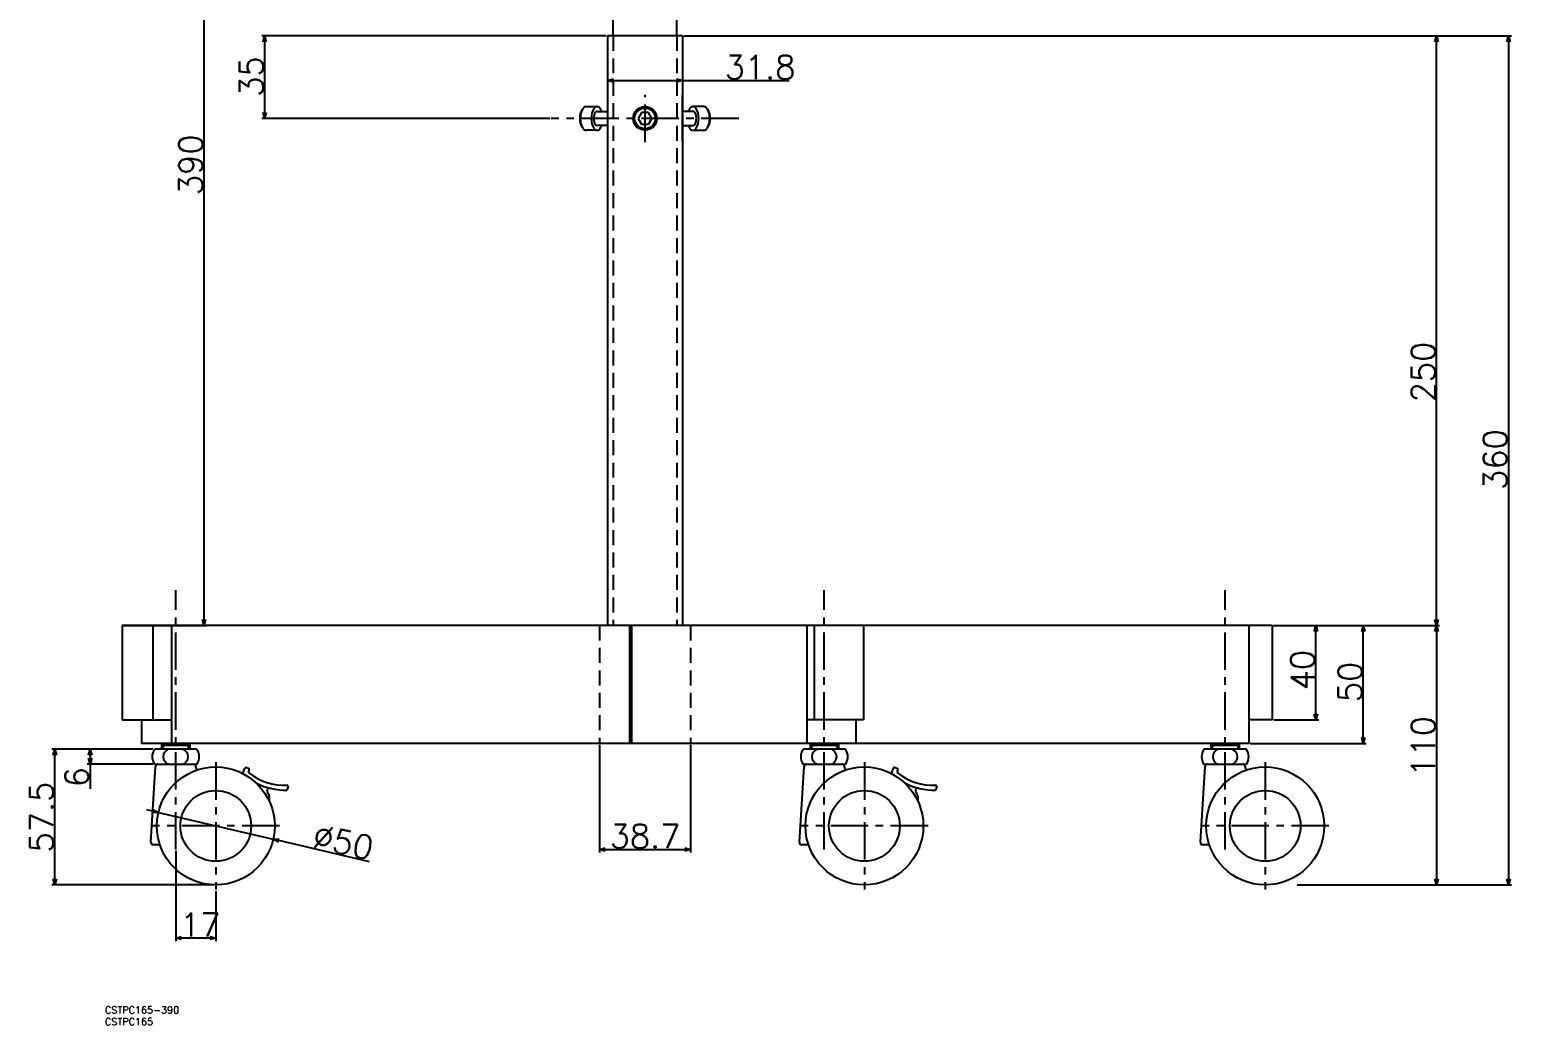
# Model space of a CAD drawing. Extents: x -32 to 1376, y -8 to 1247.
# Drawn here: x -32 to 598, y -8 to 414 of the extents above; entities that cross this region are included whole.
import ezdxf

# ---------------------------------------------------------------- set-up
doc = ezdxf.new("R2010")
doc.units = 0
doc.header["$LTSCALE"] = 0.5
doc.header["$PDMODE"] = 35
doc.linetypes.add('CENTER', pattern=[50.8, 31.75, -6.35, 6.35, -6.35])
doc.linetypes.add('DASHED', pattern=[19.05, 12.7, -6.35])
doc.layers.get('0').update_dxf_attribs({"linetype": 'CONTINUOUS'})
doc.layers.get('DEFPOINTS').update_dxf_attribs({"linetype": 'CONTINUOUS'})
doc.layers.add('CENTER', color=1, linetype='CENTER')
doc.layers.add('後で消してね', color=7, linetype='CONTINUOUS')
doc.styles.get("Standard").update_dxf_attribs({"font": 'txt.shx', "height": 10, "bigfont": 'bigfont.shx'})
doc.dimstyles.get("Standard").update_dxf_attribs({"dimtxt": 10, "dimasz": 5, "dimexe": 5, "dimexo": 5, "dimgap": 5, "dimtad": 2, "dimblk": 'OPEN30', "dimcen": 10, "dimazin": 3, "dimtfac": 1, "dimtmove": 0, "dimatfit": 3})

# ---------------------------------------------------------------- blocks, each defined once
blk = doc.blocks.new('*U95')
at = {"color": 7, "linetype": 'CONTINUOUS'}
blk.add_text('CSTPC165-390', height=3, dxfattribs=at).set_placement((0, -3))
blk = doc.blocks.new('*U96')
at = {"color": 7, "linetype": 'CONTINUOUS'}
blk.add_text('CSTPC165', height=3, dxfattribs=at).set_placement((0, -8))
blk = doc.blocks.new('_OPEN30')
at = {"color": 0, "linetype": 'BYBLOCK'}
for p, q in [((-1, 0.27), (0, 0)), ((0, 0), (-1, -0.27)), ((0, 0), (-1, 0))]:
    blk.add_line(p, q, dxfattribs=at)
blk = doc.blocks.new('*U105')
at = {"layer": '後で消してね', "color": 137, "linetype": 'CONTINUOUS'}
blk.add_text('31.8', height=10, dxfattribs=at).set_placement((262.8, 393.24))
blk = doc.blocks.new('*D68')
at = {"layer": 'DEFPOINTS', "color": 0, "linetype": 'CONTINUOUS'}
for p in [(213.12, 411.55), (244.92, 411.55), (213.12, 392.62)]:
    blk.add_point(p, dxfattribs=at)
at = {"layer": '後で消してね', "color": 137, "linetype": 'CONTINUOUS'}
for p, q in [((213.12, 410.92), (213.12, 391.37)), ((244.92, 410.92), (244.92, 391.37)), ((215.62, 392.62), (242.42, 392.62)), ((244.92, 392.62), (290.09, 392.62))]:
    blk.add_line(p, q, dxfattribs=at)
at = {"color": 7, "linetype": 'CONTINUOUS'}
blk.add_blockref('*U105', (0, 0), dxfattribs=at)
at = {"layer": '後で消してね', "color": 137, "linetype": 'CONTINUOUS', "xscale": 2.5, "yscale": 2.5, "zscale": 2.5, "rotation": 180}
blk.add_blockref('_OPEN30', (213.12, 392.62), dxfattribs=at)
at = {"layer": '後で消してね', "color": 137, "linetype": 'CONTINUOUS', "xscale": 2.5, "yscale": 2.5, "zscale": 2.5}
blk.add_blockref('_OPEN30', (244.92, 392.62), dxfattribs=at)
blk = doc.blocks.new('*U108')
at = {"layer": '後で消してね', "color": 137, "linetype": 'CONTINUOUS'}
blk.add_text('250', height=10, rotation=90, dxfattribs=at).set_placement((564.02, 256.18))
blk = doc.blocks.new('*D10')
at = {"layer": 'DEFPOINTS', "color": 0, "linetype": 'CONTINUOUS'}
for p in [(244.92, 411.55), (564.64, 411.55), (494.92, 161.55)]:
    blk.add_point(p, dxfattribs=at)
at = {"layer": '後で消してね', "color": 137, "linetype": 'CONTINUOUS'}
for p, q in [((245.54, 411.55), (565.89, 411.55)), ((564.64, 164.05), (564.64, 409.05)), ((495.54, 161.55), (565.89, 161.55))]:
    blk.add_line(p, q, dxfattribs=at)
at = {"color": 7, "linetype": 'CONTINUOUS'}
blk.add_blockref('*U108', (0, 0), dxfattribs=at)
at = {"layer": '後で消してね', "color": 137, "linetype": 'CONTINUOUS', "xscale": 2.5, "yscale": 2.5, "zscale": 2.5}
for p, rotation in [((564.64, 411.55), 90), ((564.64, 161.55), 270)]:
    blk.add_blockref('_OPEN30', p, dxfattribs=dict(at, rotation=rotation))
blk = doc.blocks.new('*U109')
at = {"layer": '後で消してね', "color": 137, "linetype": 'CONTINUOUS'}
blk.add_text('35', height=10, rotation=90, dxfattribs=at).set_placement((67.1, 385.72))
blk = doc.blocks.new('*D69')
at = {"layer": 'DEFPOINTS', "color": 0, "linetype": 'CONTINUOUS'}
for p in [(213.12, 411.55), (67.73, 376.55), (189.3, 376.55)]:
    blk.add_point(p, dxfattribs=at)
at = {"layer": '後で消してね', "color": 137, "linetype": 'CONTINUOUS'}
for p, q in [((212.49, 411.55), (66.48, 411.55)), ((67.73, 409.05), (67.73, 379.05)), ((188.67, 376.55), (66.48, 376.55))]:
    blk.add_line(p, q, dxfattribs=at)
at = {"color": 7, "linetype": 'CONTINUOUS'}
blk.add_blockref('*U109', (0, 0), dxfattribs=at)
at = {"layer": '後で消してね', "color": 137, "linetype": 'CONTINUOUS', "xscale": 2.5, "yscale": 2.5, "zscale": 2.5}
for p, rotation in [((67.73, 411.55), 90), ((67.73, 376.55), 270)]:
    blk.add_blockref('_OPEN30', p, dxfattribs=dict(at, rotation=rotation))
blk = doc.blocks.new('*U174')
at = {"layer": '後で消してね', "color": 137, "linetype": 'CONTINUOUS'}
blk.add_text('110', height=10, rotation=90, dxfattribs=at).set_placement((564.02, 97.38))
blk = doc.blocks.new('*D76')
at = {"layer": 'DEFPOINTS', "color": 0, "linetype": 'CONTINUOUS'}
for p in [(494.92, 161.55), (505.02, 51.55), (564.64, 51.55)]:
    blk.add_point(p, dxfattribs=at)
at = {"layer": '後で消してね', "color": 137, "linetype": 'CONTINUOUS'}
for p, q in [((495.54, 161.55), (565.89, 161.55)), ((564.64, 159.05), (564.64, 54.05)), ((505.64, 51.55), (565.89, 51.55))]:
    blk.add_line(p, q, dxfattribs=at)
at = {"color": 7, "linetype": 'CONTINUOUS'}
blk.add_blockref('*U174', (0, 0), dxfattribs=at)
at = {"layer": '後で消してね', "color": 137, "linetype": 'CONTINUOUS', "xscale": 2.5, "yscale": 2.5, "zscale": 2.5}
for p, rotation in [((564.64, 161.55), 90), ((564.64, 51.55), 270)]:
    blk.add_blockref('_OPEN30', p, dxfattribs=dict(at, rotation=rotation))
blk = doc.blocks.new('*U118')
at = {"layer": '後で消してね', "color": 137, "linetype": 'CONTINUOUS'}
blk.add_text('360', height=10, rotation=90, dxfattribs=at).set_placement((594.53, 219.05))
blk = doc.blocks.new('*D77')
at = {"layer": 'DEFPOINTS', "color": 0, "linetype": 'CONTINUOUS'}
for p in [(244.92, 411.55), (505.02, 51.55), (595.15, 51.55)]:
    blk.add_point(p, dxfattribs=at)
at = {"layer": '後で消してね', "color": 137, "linetype": 'CONTINUOUS'}
for p, q in [((245.54, 411.55), (596.4, 411.55)), ((595.15, 409.05), (595.15, 54.05)), ((505.64, 51.55), (596.4, 51.55))]:
    blk.add_line(p, q, dxfattribs=at)
at = {"color": 7, "linetype": 'CONTINUOUS'}
blk.add_blockref('*U118', (0, 0), dxfattribs=at)
at = {"layer": '後で消してね', "color": 137, "linetype": 'CONTINUOUS', "xscale": 2.5, "yscale": 2.5, "zscale": 2.5}
for p, rotation in [((595.15, 411.55), 90), ((595.15, 51.55), 270)]:
    blk.add_blockref('_OPEN30', p, dxfattribs=dict(at, rotation=rotation))
blk = doc.blocks.new('*U120')
at = {"layer": '後で消してね', "color": 137, "linetype": 'CONTINUOUS'}
blk.add_text('390', height=10, rotation=90, dxfattribs=at).set_placement((41.36, 344.05))
blk = doc.blocks.new('*D15')
at = {"layer": 'DEFPOINTS', "color": 0, "linetype": 'CONTINUOUS'}
for p in [(149.72, 551.55), (7.35, 161.55), (41.98, 161.55)]:
    blk.add_point(p, dxfattribs=at)
at = {"layer": '後で消してね', "color": 137, "linetype": 'CONTINUOUS'}
for p, q in [((149.09, 551.55), (40.73, 551.55)), ((41.98, 549.05), (41.98, 164.05)), ((7.98, 161.55), (43.23, 161.55))]:
    blk.add_line(p, q, dxfattribs=at)
at = {"color": 7, "linetype": 'CONTINUOUS'}
blk.add_blockref('*U120', (0, 0), dxfattribs=at)
at = {"layer": '後で消してね', "color": 137, "linetype": 'CONTINUOUS', "xscale": 2.5, "yscale": 2.5, "zscale": 2.5}
for p, rotation in [((41.98, 551.55), 90), ((41.98, 161.55), 270)]:
    blk.add_blockref('_OPEN30', p, dxfattribs=dict(at, rotation=rotation))
blk = doc.blocks.new('*U121')
at = {"layer": '後で消してね', "color": 137, "linetype": 'CONTINUOUS'}
blk.add_text('40', height=10, rotation=90, dxfattribs=at).set_placement((512.88, 134.05))
blk = doc.blocks.new('*D79')
at = {"layer": 'DEFPOINTS', "color": 0, "linetype": 'CONTINUOUS'}
for p in [(495.02, 161.55), (513.51, 161.55), (495.02, 121.55)]:
    blk.add_point(p, dxfattribs=at)
at = {"layer": '後で消してね', "color": 137, "linetype": 'CONTINUOUS'}
for p, q in [((495.64, 161.55), (514.76, 161.55)), ((513.51, 124.05), (513.51, 159.05)), ((495.64, 121.55), (514.76, 121.55))]:
    blk.add_line(p, q, dxfattribs=at)
at = {"color": 7, "linetype": 'CONTINUOUS'}
blk.add_blockref('*U121', (0, 0), dxfattribs=at)
at = {"layer": '後で消してね', "color": 137, "linetype": 'CONTINUOUS', "xscale": 2.5, "yscale": 2.5, "zscale": 2.5}
for p, rotation in [((513.51, 161.55), 90), ((513.51, 121.55), 270)]:
    blk.add_blockref('_OPEN30', p, dxfattribs=dict(at, rotation=rotation))
blk = doc.blocks.new('*U122')
at = {"layer": '後で消してね', "color": 137, "linetype": 'CONTINUOUS'}
blk.add_text('38.7', height=10, dxfattribs=at).set_placement((214.02, 67.17))
blk = doc.blocks.new('*D16')
at = {"layer": 'DEFPOINTS', "color": 0, "linetype": 'CONTINUOUS'}
for p in [(209.67, 111.55), (248.37, 111.55), (248.37, 66.55)]:
    blk.add_point(p, dxfattribs=at)
at = {"layer": '後で消してね', "color": 137, "linetype": 'CONTINUOUS'}
for p, q in [((209.67, 110.92), (209.67, 65.3)), ((248.37, 110.92), (248.37, 65.3)), ((212.17, 66.55), (245.87, 66.55))]:
    blk.add_line(p, q, dxfattribs=at)
at = {"color": 7, "linetype": 'CONTINUOUS'}
blk.add_blockref('*U122', (0, 0), dxfattribs=at)
at = {"layer": '後で消してね', "color": 137, "linetype": 'CONTINUOUS', "xscale": 2.5, "yscale": 2.5, "zscale": 2.5, "rotation": 180}
blk.add_blockref('_OPEN30', (209.67, 66.55), dxfattribs=at)
at = {"layer": '後で消してね', "color": 137, "linetype": 'CONTINUOUS', "xscale": 2.5, "yscale": 2.5, "zscale": 2.5}
blk.add_blockref('_OPEN30', (248.37, 66.55), dxfattribs=at)
blk = doc.blocks.new('*U123')
at = {"layer": '後で消してね', "color": 137, "linetype": 'CONTINUOUS'}
blk.add_text('50', height=10, rotation=90, dxfattribs=at).set_placement((532.98, 129.05))
blk = doc.blocks.new('*D80')
at = {"layer": 'DEFPOINTS', "color": 0, "linetype": 'CONTINUOUS'}
for p in [(495.02, 161.55), (533.6, 161.55), (485.02, 111.55)]:
    blk.add_point(p, dxfattribs=at)
at = {"layer": '後で消してね', "color": 137, "linetype": 'CONTINUOUS'}
for p, q in [((495.64, 161.55), (534.85, 161.55)), ((533.6, 114.05), (533.6, 159.05)), ((485.64, 111.55), (534.85, 111.55))]:
    blk.add_line(p, q, dxfattribs=at)
at = {"color": 7, "linetype": 'CONTINUOUS'}
blk.add_blockref('*U123', (0, 0), dxfattribs=at)
at = {"layer": '後で消してね', "color": 137, "linetype": 'CONTINUOUS', "xscale": 2.5, "yscale": 2.5, "zscale": 2.5}
for p, rotation in [((533.6, 161.55), 90), ((533.6, 111.55), 270)]:
    blk.add_blockref('_OPEN30', p, dxfattribs=dict(at, rotation=rotation))
blk = doc.blocks.new('*U177')
at = {"layer": '後で消してね', "color": 137, "linetype": 'CONTINUOUS'}
blk.add_text('∅50', height=10, rotation=346.88945, dxfattribs=at).set_placement((87.41, 67.78))
blk = doc.blocks.new('*D86')
at = {"layer": 'DEFPOINTS', "color": 0, "linetype": 'CONTINUOUS'}
for p in [(22.65, 82.22), (71.35, 70.88)]:
    blk.add_point(p, dxfattribs=at)
at = {"layer": '後で消してね', "color": 137, "linetype": 'CONTINUOUS'}
for p, q in [((20.22, 82.79), (17.78, 83.35)), ((22.65, 82.22), (71.35, 70.88)), ((112.22, 61.36), (73.78, 70.31))]:
    blk.add_line(p, q, dxfattribs=at)
at = {"color": 7, "linetype": 'CONTINUOUS'}
blk.add_blockref('*U177', (0, 0), dxfattribs=at)
at = {"layer": '後で消してね', "color": 137, "linetype": 'CONTINUOUS', "xscale": 2.5, "yscale": 2.5, "zscale": 2.5}
for p, rotation in [((22.65, 82.22), 346.8894512552505), ((71.35, 70.88), 166.8894512552504)]:
    blk.add_blockref('_OPEN30', p, dxfattribs=dict(at, rotation=rotation))
blk = doc.blocks.new('*U178')
at = {"layer": '後で消してね', "color": 137, "linetype": 'CONTINUOUS'}
blk.add_text('17', height=10, dxfattribs=at).set_placement((31.83, 29.62))
blk = doc.blocks.new('*D87')
at = {"layer": 'DEFPOINTS', "color": 0, "linetype": 'CONTINUOUS'}
for p in [(30, 66.55), (47, 49.55), (30, 28.99)]:
    blk.add_point(p, dxfattribs=at)
at = {"layer": '後で消してね', "color": 137, "linetype": 'CONTINUOUS'}
for p, q in [((30, 65.92), (30, 27.74)), ((47, 48.92), (47, 27.74)), ((44.5, 28.99), (32.5, 28.99))]:
    blk.add_line(p, q, dxfattribs=at)
at = {"color": 7, "linetype": 'CONTINUOUS'}
blk.add_blockref('*U178', (0, 0), dxfattribs=at)
at = {"layer": '後で消してね', "color": 137, "linetype": 'CONTINUOUS', "xscale": 2.5, "yscale": 2.5, "zscale": 2.5, "rotation": 180}
blk.add_blockref('_OPEN30', (30, 28.99), dxfattribs=at)
at = {"layer": '後で消してね', "color": 137, "linetype": 'CONTINUOUS', "xscale": 2.5, "yscale": 2.5, "zscale": 2.5}
blk.add_blockref('_OPEN30', (47, 28.99), dxfattribs=at)
blk = doc.blocks.new('*U179')
at = {"layer": '後で消してね', "color": 137, "linetype": 'CONTINUOUS'}
blk.add_text('57.5', height=10, rotation=90, dxfattribs=at).set_placement((-21.91, 65.3))
blk = doc.blocks.new('*D88')
at = {"layer": 'DEFPOINTS', "color": 0, "linetype": 'CONTINUOUS'}
for p in [(-21.28, 109.05), (21, 109.05), (47, 51.55)]:
    blk.add_point(p, dxfattribs=at)
at = {"layer": '後で消してね', "color": 137, "linetype": 'CONTINUOUS'}
for p, q in [((20.38, 109.05), (-22.53, 109.05)), ((-21.28, 54.05), (-21.28, 106.55)), ((46.38, 51.55), (-22.53, 51.55))]:
    blk.add_line(p, q, dxfattribs=at)
at = {"color": 7, "linetype": 'CONTINUOUS'}
blk.add_blockref('*U179', (0, 0), dxfattribs=at)
at = {"layer": '後で消してね', "color": 137, "linetype": 'CONTINUOUS', "xscale": 2.5, "yscale": 2.5, "zscale": 2.5}
for p, rotation in [((-21.28, 109.05), 90), ((-21.28, 51.55), 270)]:
    blk.add_blockref('_OPEN30', p, dxfattribs=dict(at, rotation=rotation))
blk = doc.blocks.new('*U180')
at = {"layer": '後で消してね', "color": 137, "linetype": 'CONTINUOUS'}
blk.add_text('6', height=10, rotation=90, dxfattribs=at).set_placement((-6.9, 92.96))
blk = doc.blocks.new('*D89')
at = {"layer": 'DEFPOINTS', "color": 0, "linetype": 'CONTINUOUS'}
for p in [(21, 109.05), (-6.28, 102.75), (21, 102.75)]:
    blk.add_point(p, dxfattribs=at)
at = {"layer": '後で消してね', "color": 137, "linetype": 'CONTINUOUS'}
for p, q in [((20.37, 109.05), (-7.53, 109.05)), ((20.37, 102.75), (-7.53, 102.75)), ((-6.28, 106.55), (-6.28, 105.25)), ((-6.28, 102.75), (-6.28, 92.33))]:
    blk.add_line(p, q, dxfattribs=at)
at = {"color": 7, "linetype": 'CONTINUOUS'}
blk.add_blockref('*U180', (0, 0), dxfattribs=at)
at = {"layer": '後で消してね', "color": 137, "linetype": 'CONTINUOUS', "xscale": 2.5, "yscale": 2.5, "zscale": 2.5}
for p, rotation in [((-6.28, 109.05), 90), ((-6.28, 102.75), 270)]:
    blk.add_blockref('_OPEN30', p, dxfattribs=dict(at, rotation=rotation))

msp = doc.modelspace()

# ---------------------------------------------------------------- linework, layer by layer
at = {"color": 7, "linetype": 'CONTINUOUS'}
for p, q in [((215.56818061, 411.54915572), (215.56818061, 442.04915572)), ((242.46818061, 411.54915572), (242.46818061, 442.04915572)), ((213.11818061, 411.54915572), (213.11818061, 161.54915572)), ((244.91822098, 411.54915572), (213.11822098, 411.54915572)), ((244.91818061, 411.54915572), (244.91818061, 161.54915572)), ((244.91818061, 366.73420572), (244.91818061, 386.36410572)), ((204.03334771, 381.54915572), (208.70988489, 381.54915572)), ((208.70988489, 379.54915572), (213.11818061, 379.54915572)), ((227.57480561, 379.04915456), (226.13143061, 376.54915572)), ((230.46155561, 379.04915456), (227.57480561, 379.04915456)), ((231.90493061, 376.54915572), (230.46155561, 379.04915456)), ((249.32647633, 379.54915572), (244.91818061, 379.54915572)), ((254.00301351, 381.54915572), (249.32647633, 381.54915572)), ((208.70988489, 371.54915572), (204.03334771, 371.54915572)), ((213.11818061, 373.54915572), (208.70988489, 373.54915572)), ((226.13143061, 376.54915572), (227.57480561, 374.04915689)), ((227.57480561, 374.04915689), (230.46155561, 374.04915689)), ((230.46155561, 374.04915689), (231.90493061, 376.54915572)), ((244.91818061, 373.54915572), (249.32647633, 373.54915572)), ((249.32647633, 371.54915572), (254.00301351, 371.54915572)), ((7.35402233, 161.54915572), (7.35402233, 121.54915572)), ((495.0181806, 161.54915572), (7.35402233, 161.54915572)), ((20.28529788, 161.54915572), (20.28529788, 121.54915572)), ((28.37540099, 111.54915572), (28.37540099, 161.54915572)), ((222.62044818, 111.54915572), (222.62044818, 161.54915572)), ((223.46992914, 111.54915572), (223.46992914, 161.54915572)), ((297.66490949, 161.54915572), (297.66490949, 111.54915572)), ((300.75507943, 161.54915572), (300.75507943, 121.54915572)), ((321.67832279, 161.54915572), (321.67832279, 121.54915572)), ((485.0181806, 161.54915572), (485.0181806, 111.54915572)), ((495.0181806, 161.54915572), (495.0181806, 121.54915572)), ((7.35402233, 121.54915572), (28.37535849, 121.54915572)), ((15.44419228, 121.54915572), (15.44419228, 111.54915572)), ((321.67832279, 121.54915572), (297.66490949, 121.54915572)), ((318.58815285, 111.54915572), (318.58815285, 121.54915572)), ((495.0181806, 121.54915572), (485.0181806, 121.54915572)), ((485.0181806, 111.54915572), (15.44419228, 111.54915572)), ((39, 109.04915572), (21, 109.04915572)), ((24, 111.54915572), (24, 109.04915572)), ((36, 110.68940784), (24, 110.68940784)), ((36, 111.54915572), (36, 109.04915572)), ((314.03636122, 109.04915572), (296.03636122, 109.04915572)), ((299.03636122, 111.54915572), (299.03636122, 109.04915572)), ((311.03636122, 110.68940784), (299.03636122, 110.68940784)), ((311.03636122, 111.54915572), (311.03636122, 109.04915572)), ((484.0181806, 109.04915572), (466.0181806, 109.04915572)), ((469.0181806, 111.54915572), (469.0181806, 109.04915572)), ((481.0181806, 110.68940784), (469.0181806, 110.68940784)), ((481.0181806, 111.54915572), (481.0181806, 109.04915572)), ((19.50191886, 69.61107528), (21.50191886, 101.81107528)), ((21, 102.74915572), (39, 102.74915572)), ((38.5, 101.74915572), (38.5, 101.72354747)), ((58.46671438, 98.7643411), (59.28982622, 101.02582229)), ((59.9306826, 101.32465853), (60.87037522, 100.98263839)), ((294.53828008, 69.61107528), (296.53828008, 101.81107528)), ((296.03636122, 102.74915572), (314.03636122, 102.74915572)), ((313.53636122, 101.74915572), (313.53636122, 101.72354747)), ((333.5030756, 98.7643411), (334.32618744, 101.02582229)), ((334.96704382, 101.32465853), (335.90673645, 100.98263839)), ((464.52009946, 69.61107528), (466.52009946, 101.81107528)), ((466.0181806, 102.74915572), (484.0181806, 102.74915572)), ((483.5181806, 101.74915572), (483.5181806, 101.72354747)), ((61.16921146, 100.34178201), (60.88745267, 99.5676561)), ((336.20557268, 100.34178201), (335.9238139, 99.5676561)), ((77.68545804, 93.09131733), (77.2013103, 91.76113236)), ((352.72181926, 93.09131733), (352.23767153, 91.76113236)), ((23.31456144, 68.54915572), (20.5, 68.54915572)), ((298.35092266, 68.54915572), (295.53636122, 68.54915572)), ((468.33274204, 68.54915572), (465.5181806, 68.54915572))]:
    msp.add_line(p, q, dxfattribs=at)
at = {"color": 3, "linetype": 'DASHED'}
for p, q in [((215.56815418, 411.54911872), (215.56815418, 161.54911872)), ((242.46815418, 411.54911872), (242.46815418, 161.54915572)), ((209.66818061, 161.54915572), (209.66818061, 111.54915572)), ((248.36818061, 161.54915572), (248.36818061, 111.54915572))]:
    msp.add_line(p, q, dxfattribs=at)
at = {"color": 3, "linetype": 'CONTINUOUS'}
for p, q in [((24.947, 110.68940784), (24, 109.04915572)), ((24.947, 111.54915572), (24.947, 110.68940784)), ((35.053, 111.54915572), (35.053, 110.68940784)), ((35.053, 110.68940784), (36, 109.04915572)), ((299.98336122, 110.68940784), (299.03636122, 109.04915572)), ((299.98336122, 111.54915572), (299.98336122, 110.68940784)), ((310.08936122, 111.54915572), (310.08936122, 110.68940784)), ((310.08936122, 110.68940784), (311.03636122, 109.04915572)), ((469.9651806, 110.68940784), (469.0181806, 109.04915572)), ((469.9651806, 111.54915572), (469.9651806, 110.68940784)), ((480.0711806, 111.54915572), (480.0711806, 110.68940784)), ((480.0711806, 110.68940784), (481.0181806, 109.04915572))]:
    msp.add_line(p, q, dxfattribs=at)
at = {"color": 7, "linetype": 'CONTINUOUS'}
for centre, radius in [((229.01818061, 376.54915572), 5), ((229.01818061, 376.54915572), 4.4), ((47, 76.54915572), 25), ((322.03636122, 76.54915572), 25), ((492.0181806, 76.54915572), 25), ((47, 76.54915572), 15), ((322.03636122, 76.54915572), 15), ((492.0181806, 76.54915572), 15)]:
    msp.add_circle(centre, radius, dxfattribs=at)
for centre, radius, start, end in [((208.69495179, 376.54915572), 7.38121933, 148.5054951298, 211.4945048702), ((209.92109694, 376.54915572), 8.38774923, 148.5054951298, 211.4945048702), ((203.51373247, 379.53913091), 1.41002481, 132.1121950677, 142.1030730847), ((204.03334771, 379.9468548), 1.60230092, 90, 142.1030730847), ((214.63442133, 376.54915572), 8.42453644, 148.6801084051, 211.3198915949), ((212.53869631, 376.54915572), 5.32881141, 149.6572412429, 210.3427587571), ((208.70532793, 379.94934715), 1.60181248, 38.3104295033, 142.324251979), ((208.70988489, 378.43261424), 1.11654148, 90, 133.6045452901), ((202.85160314, 376.54915572), 8.35828176, 21.0342185919, 31.7092652533), ((255.18475809, 376.54915572), 8.35828176, 148.2907347467, 158.9657814081), ((249.33103329, 379.94934715), 1.60181248, 37.675748021, 141.6895704967), ((249.32647633, 378.43261424), 1.11654148, 46.3954547099, 90), ((245.49766491, 376.54915572), 5.32881141, 329.6572412429, 30.3427587571), ((243.40193989, 376.54915572), 8.42453644, 328.6801084051, 31.3198915949), ((254.00301351, 379.9468548), 1.60230092, 37.8969269153, 90), ((248.11526428, 376.54915572), 8.38774923, 328.5054951298, 31.4945048702), ((254.52262875, 379.53913091), 1.41002481, 37.8969269153, 47.8878049323), ((249.34140943, 376.54915572), 7.38121933, 328.5054951298, 31.4945048702), ((203.51373247, 373.55918053), 1.41002481, 217.8969269153, 227.8878049324), ((204.03334771, 373.15145664), 1.60230092, 217.8969269153, 270), ((208.70532793, 373.14896429), 1.60181248, 217.675748021, 321.6895704967), ((208.70988489, 374.6656972), 1.11654148, 226.3954547098, 270), ((202.85160314, 376.54915572), 8.35828176, 328.2907347467, 338.9657814081), ((255.18475809, 376.54915572), 8.35828176, 201.0342185919, 211.7092652533), ((249.33103329, 373.14896429), 1.60181248, 218.3104295033, 322.324251979), ((249.32647633, 374.6656972), 1.11654148, 270, 313.6045452902), ((254.00301351, 373.15145664), 1.60230092, 270, 322.1030730847), ((254.52262875, 373.55918053), 1.41002481, 312.1121950676, 322.1030730847), ((25.46125, 105.89915572), 5.46125, 144.7748443141, 215.2251556859), ((28.03499196, 105.89915572), 3.30281883, 107.4973638567, 252.5026361433), ((31.96500804, 105.89915572), 3.30281883, 287.4973638567, 72.5026361433), ((34.53875, 105.89915572), 5.46125, 324.7748443141, 35.2251556859), ((300.49761122, 105.89915572), 5.46125, 144.7748443141, 215.2251556859), ((303.07135318, 105.89915572), 3.30281883, 107.4973638567, 252.5026361433), ((307.00136927, 105.89915572), 3.30281883, 287.4973638567, 72.5026361433), ((309.57511122, 105.89915572), 5.46125, 324.7748443141, 35.2251556859), ((470.4794306, 105.89915572), 5.46125, 144.7748443141, 215.2251556859), ((473.05317256, 105.89915572), 3.30281883, 107.4973638567, 252.5026361433), ((476.98318865, 105.89915572), 3.30281883, 287.4973638567, 72.5026361433), ((479.5569306, 105.89915572), 5.46125, 324.7748443141, 35.2251556859), ((22.5, 101.74915572), 1, 90, 176.4458217645), ((37.5, 101.74915572), 1, 0, 90), ((40.5, 101.72354747), 2, 180, 226.4050393817), ((59.75967253, 100.85481222), 0.5, 70, 160), ((60.69936515, 100.51279208), 0.5, 340, 70), ((297.53636123, 101.74915572), 1, 90, 176.4458217645), ((312.53636122, 101.74915572), 1, 0, 90), ((315.53636122, 101.72354747), 2, 180, 226.4050393817), ((334.79603375, 100.85481222), 0.5, 70, 160), ((335.73572637, 100.51279208), 0.5, 340, 70), ((467.51818061, 101.74915572), 1, 90, 176.4458217645), ((482.5181806, 101.74915572), 1, 0, 90), ((485.5181806, 101.72354747), 2, 180, 226.4050393817), ((61.35729898, 99.39664603), 0.5, 160, 232.1742941315), ((76.38220565, 118.74870483), 25, 232.1742941315, 271.8729080664), ((76.38220565, 118.74870483), 27, 243.3780080831, 271.7384607915), ((336.39366021, 99.39664603), 0.5, 160, 232.1742941315), ((351.41856688, 118.74870483), 25, 232.1742941315, 271.8729080664), ((351.41856688, 118.74870483), 27, 243.3780080831, 271.7384607915), ((69.71403567, 91.55430266), 1, 76.2226856895, 213.6645743294), ((63.47180801, 87.3968282), 6.5, 20, 33.6645743294), ((65.35119326, 88.08086849), 4.5, 345.9415801376, 20), ((77.21561173, 93.2623274), 0.5, 340, 91.8729080664), ((344.75039689, 91.55430266), 1, 76.2226856896, 213.6645743294), ((338.50816924, 87.3968282), 6.5, 20, 33.6645743294), ((340.38755448, 88.08086849), 4.5, 345.9415801376, 20), ((352.25197295, 93.2623274), 0.5, 340, 91.8729080664), ((20.5, 69.54915572), 1, 176.4500000097, 270), ((295.53636122, 69.54915572), 1, 176.4500000097, 270), ((465.5181806, 69.54915572), 1, 176.4500000097, 270)]:
    msp.add_arc(centre, radius, start, end, dxfattribs=at)
at = {"layer": 'CENTER', "color": 1, "linetype": 'CENTER'}
for p, q in [((229.01818061, 366.54915572), (229.01818061, 386.54915572)), ((268.74081964, 376.54915572), (189.29554158, 376.54915572)), ((30, 66.54915572), (30, 176.54915572)), ((305.03636122, 66.54915572), (305.03636122, 176.54915572)), ((475.0181806, 66.54915572), (475.0181806, 176.54915572)), ((47, 103.54915572), (47, 49.54915572)), ((322.03636122, 103.54915572), (322.03636122, 49.54915572)), ((492.0181806, 103.54915572), (492.0181806, 49.54915572)), ((74, 76.54915572), (20, 76.54915572)), ((349.03636122, 76.54915572), (295.03636122, 76.54915572)), ((519.0181806, 76.54915572), (465.0181806, 76.54915572))]:
    msp.add_line(p, q, dxfattribs=at)

# ---------------------------------------------------------------- block references
at = {"color": 7, "linetype": 'CONTINUOUS'}
for name in ['*U95', '*U96']:
    msp.add_blockref(name, (0, 0), dxfattribs=at)

# ---------------------------------------------------------------- dimensions: what is measured, and where the dimension line sits
at = {"layer": '後で消してね', "color": 7, "linetype": 'CONTINUOUS'}
for base, p1, p2, override, picture, middle in [((41.98025555, 161.54915572), (149.71818061, 551.54915572), (7.35395549, 161.54915572), {"dimdec": 6}, '*D15', (36.35525555, 356.54915572)), ((67.7280425962, 376.5491557221), (213.1181806104, 411.5491557221), (189.2955415799, 376.5491557221), {"dimdec": 8}, '*D69', (62.1030425962, 394.0491557221)), ((564.6410899322, 51.5491557221), (494.9181806104, 161.5491557221), (505.0181806033, 51.5491557221), {"dimdec": 8}, '*D76', (559.0160899322, 106.5491557221)), ((-6.27963198, 102.74915572), (21, 109.04915572), (21, 102.74915572), {"dimdec": 0}, '*D89', (-11.90463198, 96.29082239))]:
    dim = msp.add_linear_dim(base=base, p1=p1, p2=p2, angle=90, dimstyle='Standard', override=override, dxfattribs=at)
    dim.commit()
    dim.dimension.update_dxf_attribs({"geometry": picture, "text_midpoint": middle})
dim = msp.add_linear_dim(base=(213.1181806104, 392.61829043), p1=(244.9181806104, 411.5491557221), p2=(213.1181806104, 411.5491557221), dimstyle='Standard', override={"dimdec": 8}, dxfattribs=at)
dim.commit()
dim.dimension.update_dxf_attribs({"geometry": '*D68', "text_midpoint": (276.1343149301, 392.61829043), "dimtype": 128})
dim = msp.add_linear_dim(base=(564.6409852894, 411.5491557221), p1=(494.9181806104, 161.5491557221), p2=(244.9182209819, 411.5491557221), angle=90, dimstyle='Standard', override={"dimdec": 8}, dxfattribs=at)
dim.commit()
dim.dimension.update_dxf_attribs({"geometry": '*D10', "text_midpoint": (564.6409852894, 268.6773316399), "dimtype": 128})
dim = msp.add_linear_dim(base=(595.15113049, 51.54915572), p1=(244.91822098, 411.54915572), p2=(505.01807596, 51.54915572), angle=90, dimstyle='Standard', dxfattribs=at)
dim.commit()
dim.dimension.update_dxf_attribs({"geometry": '*D77', "text_midpoint": (595.15113049, 231.54915572), "dimtype": 128})
for base, p1, p2, picture, middle in [((533.60446989, 161.54915572), (485.0181806, 111.54915572), (495.01811846, 161.54915572), '*D80', (527.97946989, 136.54915572)), ((513.50501222, 161.54915572), (495.0181806, 121.54915572), (495.01811846, 161.54915572), '*D79', (507.88001222, 141.54915572)), ((-21.28221686, 109.04915572), (47, 51.54915572), (21, 109.04915572), '*D88', (-26.90721686, 80.29915572))]:
    dim = msp.add_linear_dim(base=base, p1=p1, p2=p2, angle=90, dimstyle='Standard', dxfattribs=at)
    dim.commit()
    dim.dimension.update_dxf_attribs({"geometry": picture, "text_midpoint": middle})
dim = msp.add_linear_dim(base=(248.36818061, 66.54806964), p1=(209.66818061, 111.54915572), p2=(248.36818061, 111.54915572), dimstyle='Standard', override={"dimdec": 6}, dxfattribs=at)
dim.commit()
dim.dimension.update_dxf_attribs({"geometry": '*D16', "text_midpoint": (229.01818061, 72.17306964)})
dim = msp.add_diameter_dim_2p(p1=(22.65164445, 82.21992129), p2=(71.34835555, 70.87839016), dimstyle='Standard', dxfattribs=at)
dim.commit()
dim.dimension.update_dxf_attribs({"geometry": '*D86', "text_midpoint": (99.43802552, 64.3362673), "dimtype": 131})
dim = msp.add_linear_dim(base=(30, 28.99301585), p1=(47, 49.54915572), p2=(30, 66.54915572), dimstyle='Standard', dxfattribs=at)
dim.commit()
dim.dimension.update_dxf_attribs({"geometry": '*D87', "text_midpoint": (38.5, 34.61801585)})

doc.saveas('drawing.dxf')
